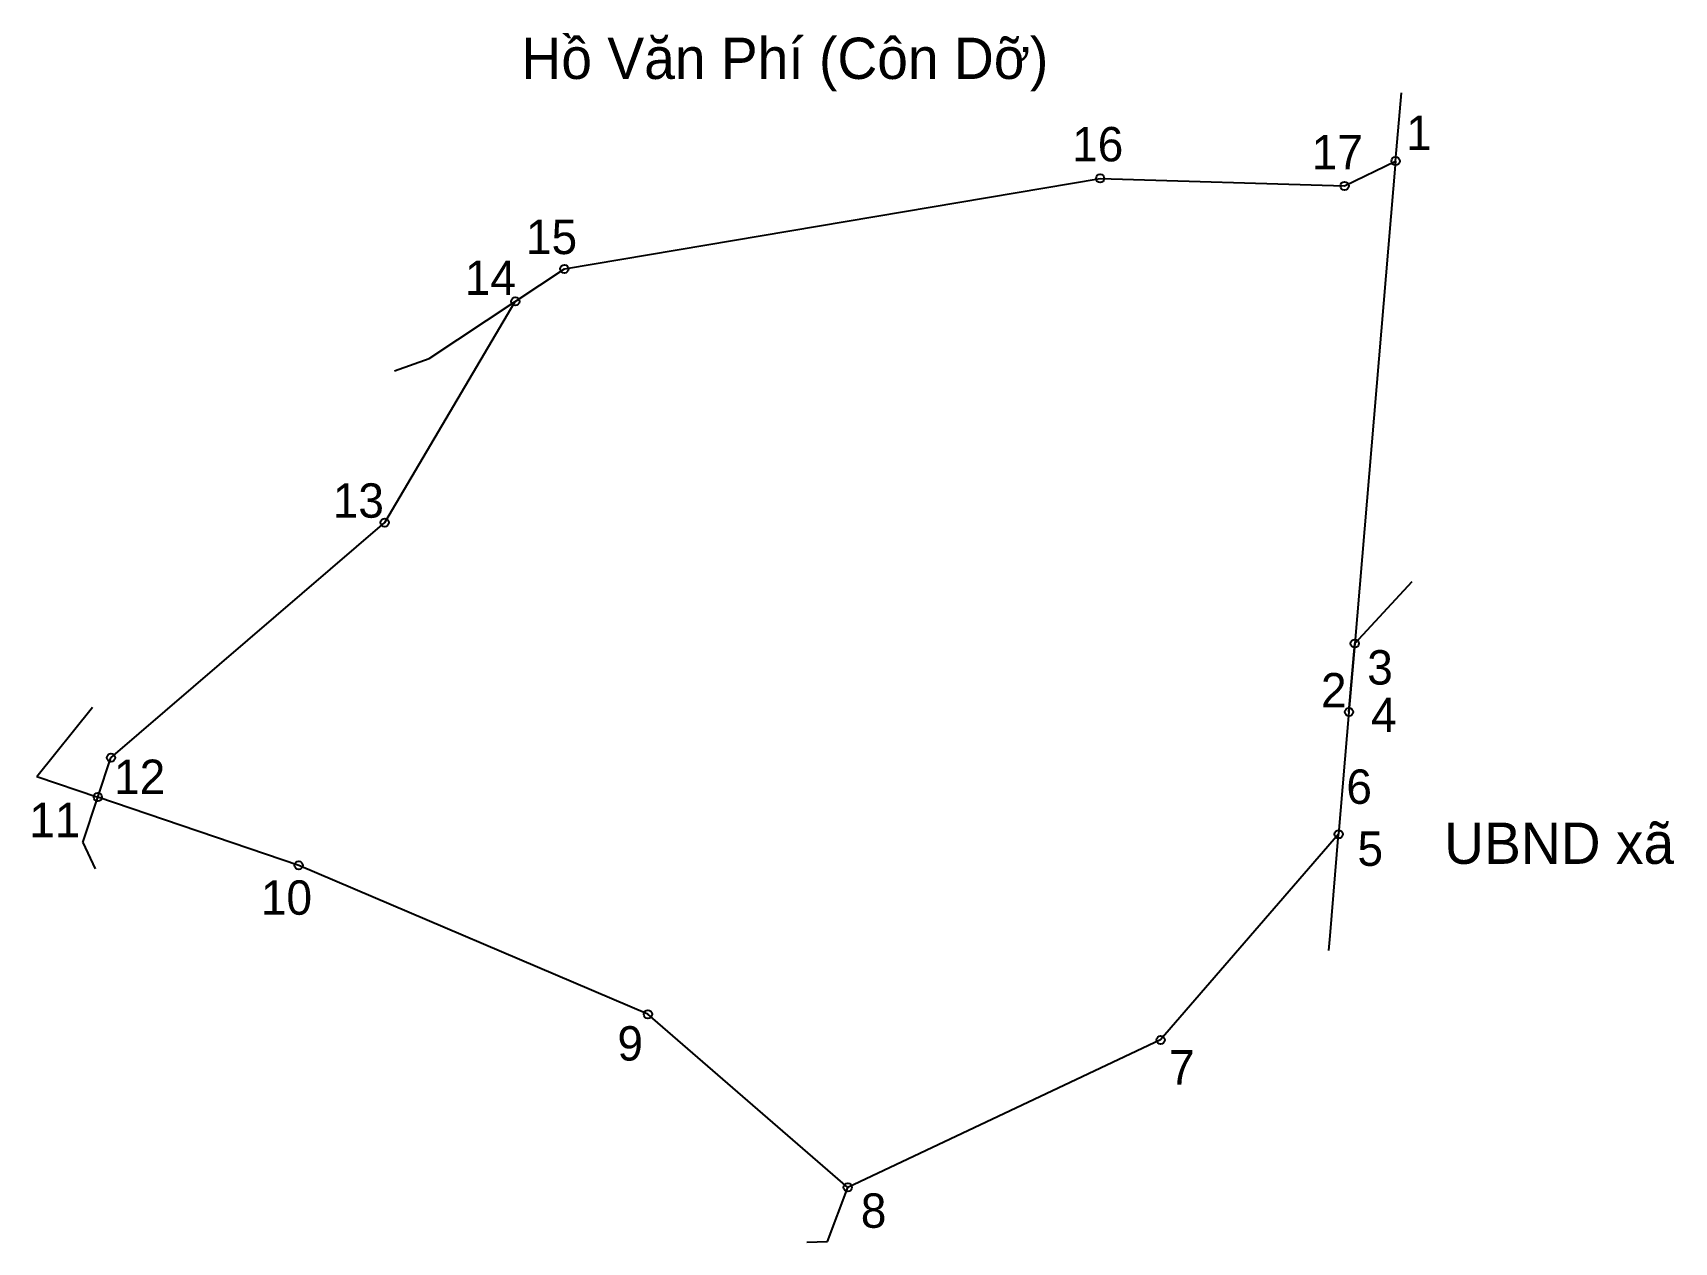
# Model space of a CAD drawing. Extents: x 549476 to 549614, y 1824205 to 1824307.
import ezdxf

# ---------------------------------------------------------------- set-up
doc = ezdxf.new("R2010")
doc.units = 0
for name, color, linetype in [('CanhThua', 7, 'Continuous'), ('MocDinhThua', 7, 'Continuous'), ('RauThua', 7, 'Continuous'), ('SoHieuDinhThua', 7, 'Continuous'), ('TenChuLanCan', 7, 'Continuous')]:
    doc.layers.add(name, color=color, linetype=linetype)

msp = doc.modelspace()

# ---------------------------------------------------------------- linework, layer by layer
at = {"layer": 'CanhThua'}
for p, q in [((549586.43, 1824294.02), (549590.73, 1824296.11)), ((549590.73, 1824296.11), (549587.29, 1824255.43)), ((549520.65, 1824287.02), (549565.82, 1824294.65)), ((549565.82, 1824294.65), (549586.43, 1824294.02)), ((549516.51, 1824284.28), (549520.65, 1824287.02)), ((549505.5, 1824265.63), (549516.51, 1824284.28)), ((549482.42, 1824245.8), (549505.5, 1824265.63)), ((549587.29, 1824255.43), (549586.8, 1824249.66)), ((549587.29, 1824255.43), (549587.29, 1824255.43)), ((549586.8, 1824249.66), (549585.93, 1824239.35)), ((549481.31, 1824242.48), (549482.42, 1824245.8)), ((549498.25, 1824236.72), (549481.31, 1824242.48)), ((549585.93, 1824239.35), (549570.92, 1824222)), ((549585.93, 1824239.35), (549585.93, 1824239.35)), ((549527.69, 1824224.17), (549498.25, 1824236.72)), ((549544.54, 1824209.57), (549527.69, 1824224.17)), ((549570.92, 1824222), (549544.54, 1824209.57))]:
    msp.add_line(p, q, dxfattribs=at)
at = {"layer": 'MocDinhThua'}
for centre in [(549590.73, 1824296.11), (549565.82, 1824294.65), (549586.43, 1824294.02), (549520.65, 1824287.02), (549516.51, 1824284.28), (549505.5, 1824265.63), (549587.29, 1824255.43), (549587.29, 1824255.43), (549586.8, 1824249.66), (549482.42, 1824245.8), (549481.31, 1824242.48), (549585.93, 1824239.35), (549585.93, 1824239.35), (549498.25, 1824236.72), (549527.69, 1824224.17), (549570.92, 1824222), (549544.54, 1824209.57)]:
    msp.add_circle(centre, 0.348, dxfattribs=at)
at = {"layer": 'RauThua'}
for p, q in [((549590.73, 1824296.11), (549591.22, 1824301.87)), ((549509.24, 1824279.47), (549516.51, 1824284.28)), ((549506.32, 1824278.43), (549509.24, 1824279.47)), ((549587.29, 1824255.43), (549592.14, 1824260.65)), ((549586.8, 1824249.66), (549587.29, 1824255.42)), ((549587.29, 1824255.42), (549587.29, 1824255.43)), ((549476.17, 1824244.23), (549480.87, 1824250.07)), ((549476.17, 1824244.23), (549481.31, 1824242.48)), ((549480.04, 1824238.66), (549481.31, 1824242.48)), ((549480.04, 1824238.66), (549481.1, 1824236.43)), ((549585.21, 1824230.79), (549585.93, 1824239.35)), ((549585.1, 1824229.53), (549585.21, 1824230.79)), ((549542.84, 1824205.01), (549544.54, 1824209.57)), ((549542.84, 1824205.01), (549544.54, 1824209.57)), ((549541.08, 1824204.95), (549542.84, 1824205.01)), ((549541.08, 1824204.95), (549542.84, 1824205.01))]:
    msp.add_line(p, q, dxfattribs=at)

# ---------------------------------------------------------------- texts
at = {"layer": 'SoHieuDinhThua'}
for s, height, p in [('1', 2.9, (549591.62, 1824297.05)), ('16', 2.899, (549563.46, 1824296.09)), ('17', 2.899, (549583.66, 1824295.41)), ('15', 2.899, (549517.41, 1824288.27)), ('14', 2.899, (549512.25, 1824284.83)), ('13', 2.899, (549501.12, 1824266.04)), ('3', 2.9, (549588.34, 1824251.97)), ('2', 2.9, (549584.44, 1824250.04)), ('4', 2.9, (549588.66, 1824247.97)), ('12', 2.899, (549482.68, 1824242.74)), ('6', 2.9, (549586.58, 1824241.91)), ('11', 2.899, (549475.53, 1824239.1)), ('5', 2.9, (549587.52, 1824236.68)), ('10', 2.899, (549495.06, 1824232.56)), ('9', 2.9, (549525.12, 1824220.26)), ('7', 2.9, (549571.63, 1824218.24)), ('8', 2.9, (549545.64, 1824206.16))]:
    msp.add_text(s, height=height, dxfattribs=at).set_placement(p)
at = {"layer": 'TenChuLanCan'}
for s, height, p in [('Hồ Văn Phí (Côn Dỡ)', 3.4792, (549517.03, 1824303.04)), ('UBND xã', 3.479, (549594.83, 1824236.85))]:
    msp.add_text(s, height=height, dxfattribs=at).set_placement(p)

doc.saveas('drawing.dxf')
